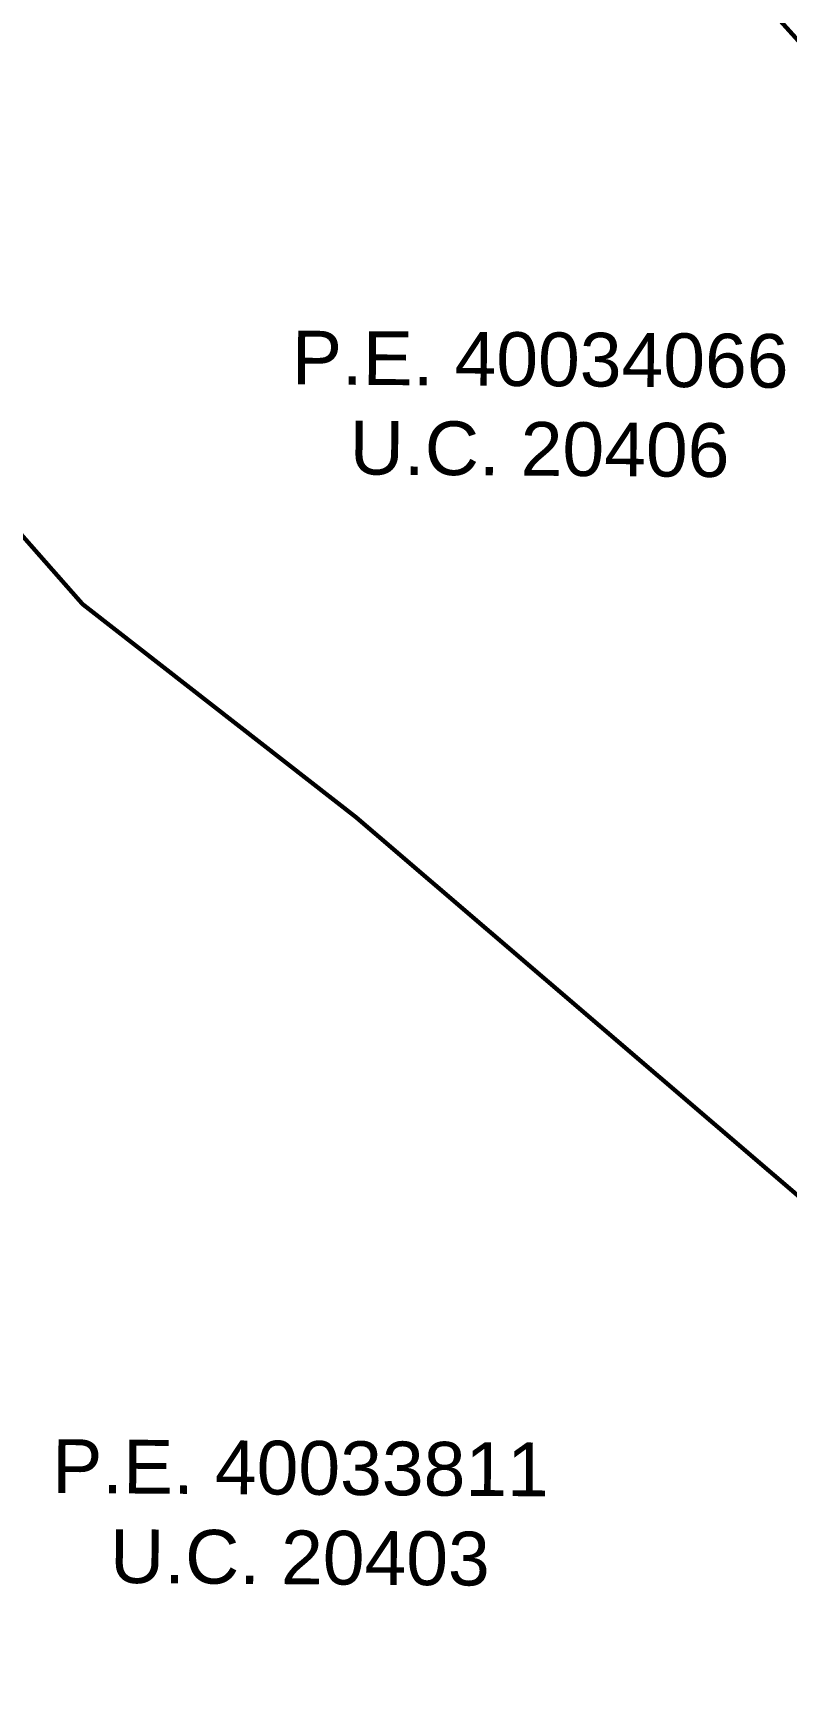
# Model space of a CAD drawing. Header units: metres. Extents: x 561401 to 594056, y 8460144 to 8508504.
# Drawn here: x 586251.6 to 586286.7, y 8502690.7 to 8502767.9 of the extents above; entities that cross this region are included whole.
import ezdxf

# ---------------------------------------------------------------- set-up
doc = ezdxf.new("R2010")
doc.units = ezdxf.units.M
doc.layers.add('1.2. AFECTADOS BASE GRAFICA SUNARP', color=150, linetype='Continuous')
doc.layers.add('1.3 ETIQUETA P.E. Y U.C.', color=1, linetype='Continuous')
doc.styles.add('Arial', font='arial.ttf', dxfattribs={"height": 1})

msp = doc.modelspace()

# ---------------------------------------------------------------- linework, layer by layer
at = {"layer": '1.2. AFECTADOS BASE GRAFICA SUNARP', "color": 64, "linetype": 'Continuous', "lineweight": -3, "const_width": 0.2}
msp.add_lwpolyline([(586218.118, 8502785.563), (586226.635, 8502774.815), (586236.726, 8502761.518), (586244.191, 8502752.397), (586253.91, 8502741.362), (586266.639, 8502731.445), (586290.247, 8502711.235), (586300.868, 8502717.18), (586326.729, 8502698.543), (586337.384, 8502707.048), (586338.637, 8502708.099), (586322.105, 8502721.361), (586308.205, 8502737.115), (586298.155, 8502752.672), (586290.702, 8502763.691), (586280.752, 8502774.709), (586268.979, 8502789.168), (586263.38, 8502789.217), (586253.184, 8502788.538), (586246.606, 8502787.724), (586238.067, 8502787.173), (586222.589, 8502785.801), (586218.118, 8502785.563)], close=True, dxfattribs=at)
msp.add_lwpolyline([(586242.661, 8502666.365), (586271.201, 8502648.75), (586285.583, 8502640.621), (586293.516, 8502653.843), (586303.851, 8502669.608), (586314.178, 8502685.363), (586326.729, 8502698.543), (586300.868, 8502717.18), (586290.247, 8502711.235), (586266.639, 8502731.445), (586253.91, 8502741.362), (586244.191, 8502752.397)], dxfattribs=at)

# ---------------------------------------------------------------- texts
at = {"layer": '1.3 ETIQUETA P.E. Y U.C.', "color": 1, "char_height": 2.5, "attachment_point": 5, "rotation": 359.60115, "style": 'Arial'}
for s, insert in [('P.E. 40034066\\PU.C. 20406', (586275.186, 8502750.648)), ('P.E. 40033811\\PU.C. 20403', (586264.037, 8502699.095))]:
    msp.add_mtext(s, dxfattribs=dict(at, insert=insert))

doc.saveas('drawing.dxf')
